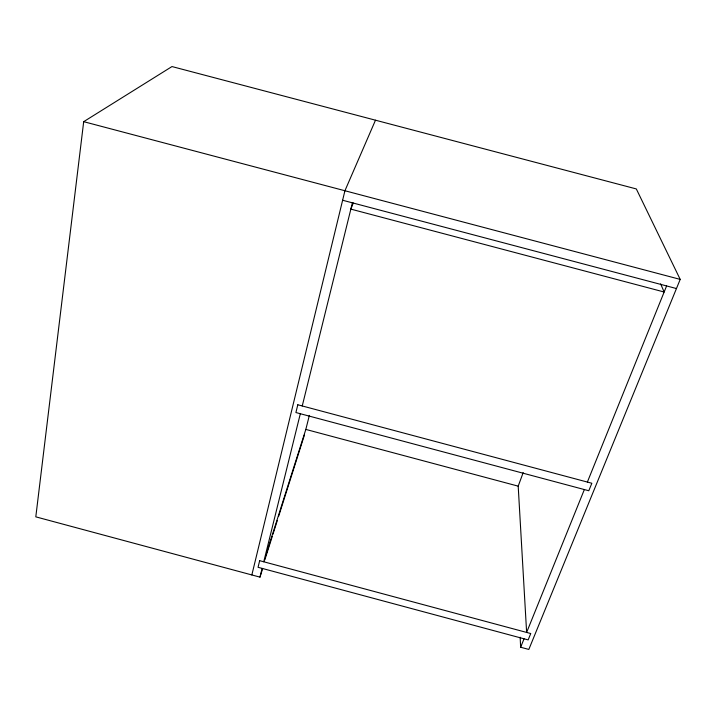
<?xml version="1.0" encoding="UTF-8"?>
<svg xmlns="http://www.w3.org/2000/svg" width="716" height="716" viewBox="0 0 716 716"><rect width="100%" height="100%" fill="white"/><g stroke="black" fill="none" stroke-linecap="round" stroke-linejoin="round"><path stroke-width="1.07" d="M520.156 637.213L520.648 647.237L528.82 649.439L680.2 279.392L636.318 188.934L171.974 66.561L83.691 121.675L35.8 516.845L259.971 577.132L262.647 568.665M251.844 574.948L344.924 190.751L375.488 120.199M259.971 577.132L262.128 568.388M300.326 413.723L263.757 561.783L305.83 429.412L309.357 415.387M302.241 405.963L352.406 202.834M264.83 559.867L272.268 536.409M272.948 534.279L277.343 520.425M278.694 516.155L304.389 435.14M523.19 472.605L518.196 486.146L526.627 632.425L584.346 489.556M353.283 202.932L350.858 209.117L664.153 292.012L660.626 283.858M520.648 647.237L524.049 638.806M587.371 482.065L666.605 285.944M83.691 121.675L680.2 279.392M342.624 200.247L676.459 288.548M305.75 429.394L518.286 486.173M259.666 560.682L258.046 567.296L528.157 639.907L530.744 633.535L259.666 560.682M297.802 404.773L295.905 412.541L588.794 490.746L591.846 483.255L297.802 404.773"/></g></svg>
